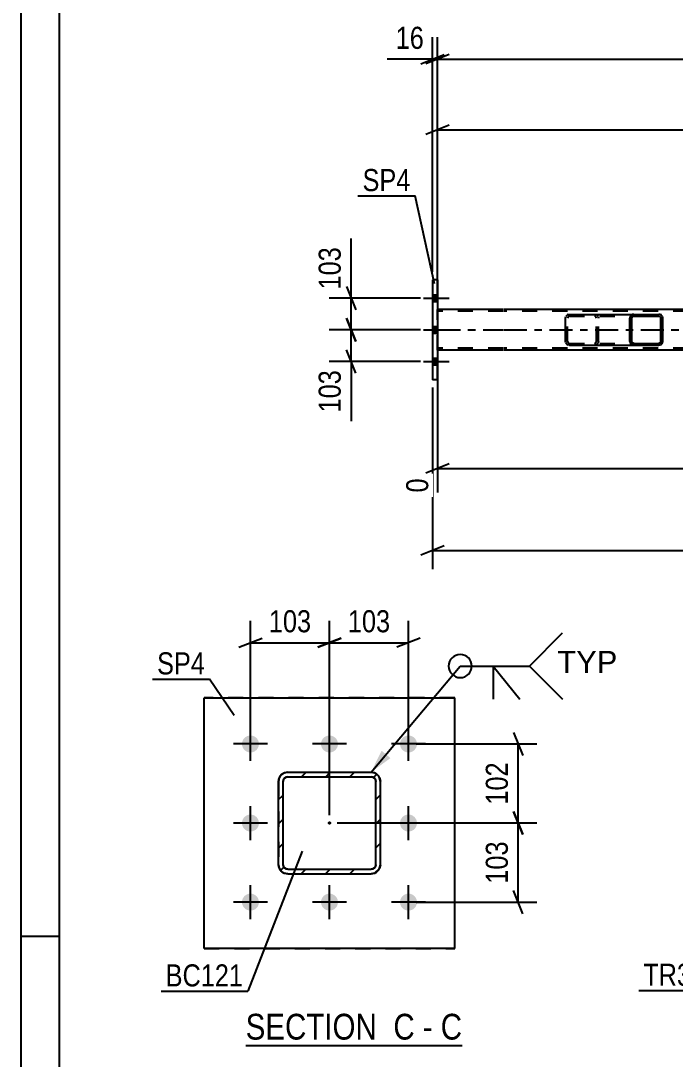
# Model space of a CAD drawing. Header units: millimetres. Extents: x 0 to 841, y 0 to 594.
# Drawn here: x 0 to 84.9, y 133.1 to 267.7 of the extents above; entities that cross this region are included whole.
import ezdxf

# ---------------------------------------------------------------- set-up
doc = ezdxf.new("R2010")
doc.units = ezdxf.units.MM
doc.linetypes.add('DXK_LINE_DOT2', pattern=[3.9198, 1.9599, -1.9599])
doc.linetypes.add('DXK_LINE_DOT3', pattern=[5.9187, 2.979, -0.9799, 0.9799, -0.9799])
doc.styles.add('Arial', font='ARIAL.TTF', dxfattribs={"height": 0.2})
doc.styles.add('Arial Narrow', font='ARIALN.TTF', dxfattribs={"height": 0.2})

# ---------------------------------------------------------------- blocks, each defined once
blk = doc.blocks.new('Unknown-404166606-1135')
at = {"color": 5, "linetype": 'Continuous'}
for p, q in [((0, 594), (0, 0)), ((5, 589), (5, 5)), ((5, 149), (0, 149))]:
    blk.add_line(p, q, dxfattribs=at)
blk = doc.blocks.new('Unknown-404166606-13 - 5761')
at = {"color": 6, "linetype": 'Continuous'}
blk.add_line((29.18, 134.87), (57.25, 134.87), dxfattribs=at)
at = {"color": 0, "linetype": 'Continuous'}
for points in [[(47.29, 135.62), (47.29, 139.12), (29.18, 139.12), (29.18, 135.62)], [(51.11, 135.62), (51.11, 139.12), (48.34, 139.12), (48.34, 135.62)], [(53.43, 135.62), (53.43, 139.12), (52.16, 139.12), (52.16, 135.62)], [(57.25, 135.62), (57.25, 139.12), (54.48, 139.12), (54.48, 135.62)]]:
    blk.add_wipeout(points, dxfattribs=at)
at = {"color": 7, "linetype": 'Continuous', "style": 'Arial Narrow'}
for s, p in [('SECTION ', (29.18, 135.62)), ('C', (48.34, 135.62)), ('C', (54.48, 135.62)), ('-', (52.16, 135.62))]:
    blk.add_text(s, height=3.34, dxfattribs=at).set_placement(p)
blk = doc.blocks.new('Bolt-404166606-3671 - 3614')
at = {"linetype": 'Continuous'}
for points in [[(54.06, 231.29), (54.06, 232.17), (53.42, 232.17), (53.42, 231.29)], [(54.06, 231.29), (54.06, 232.17), (53.42, 232.17), (53.42, 231.29)], [(54.06, 231.29), (54.06, 232.17), (53.42, 232.17), (53.42, 231.29)], [(54.06, 227.19), (54.06, 228.07), (53.42, 228.07), (53.42, 227.19)], [(54.06, 227.19), (54.06, 228.07), (53.42, 228.07), (53.42, 227.19)], [(54.06, 223.09), (54.06, 223.97), (53.42, 223.97), (53.42, 223.09)], [(54.06, 223.09), (54.06, 223.97), (53.42, 223.97), (53.42, 223.09)], [(54.06, 223.09), (54.06, 223.97), (53.42, 223.97), (53.42, 223.09)]]:
    blk.add_hatch(color=1, dxfattribs=at).paths.add_polyline_path(points)
at = {"color": 1, "linetype": 'Continuous'}
for p, q in [((52.26, 231.73), (55.58, 231.73)), ((52.26, 231.73), (55.58, 231.73)), ((52.26, 231.73), (55.58, 231.73)), ((53.42, 232.17), (54.06, 232.17)), ((53.42, 232.17), (54.06, 232.17)), ((53.42, 232.17), (54.06, 232.17)), ((53.42, 231.29), (54.06, 231.29)), ((53.42, 231.29), (54.06, 231.29)), ((53.42, 231.29), (54.06, 231.29)), ((52.26, 227.63), (55.58, 227.63)), ((52.26, 227.63), (55.58, 227.63)), ((53.42, 228.07), (54.06, 228.07)), ((53.42, 228.07), (54.06, 228.07)), ((53.42, 227.19), (54.06, 227.19)), ((53.42, 227.19), (54.06, 227.19)), ((52.26, 223.53), (55.58, 223.53)), ((52.26, 223.53), (55.58, 223.53)), ((52.26, 223.53), (55.58, 223.53)), ((53.42, 223.97), (54.06, 223.97)), ((53.42, 223.97), (54.06, 223.97)), ((53.42, 223.97), (54.06, 223.97)), ((53.42, 223.09), (54.06, 223.09)), ((53.42, 223.09), (54.06, 223.09)), ((53.42, 223.09), (54.06, 223.09))]:
    blk.add_line(p, q, dxfattribs=at)
blk = doc.blocks.new('Part-404166606-3677 - 3614')
at = {"color": 2, "linetype": 'Continuous'}
for p, q in [((62.58, 230.27), (54.06, 230.27)), ((153.92, 230.27), (62.68, 230.27)), ((62.58, 224.99), (54.06, 224.99)), ((153.92, 224.99), (62.68, 224.99))]:
    blk.add_line(p, q, dxfattribs=at)
at = {"color": 7, "linetype": 'DXK_LINE_DOT2'}
for p, q in [((54.06, 224.99), (54.06, 230.27)), ((62.58, 230.03), (54.06, 230.03)), ((721.6, 230.03), (62.68, 230.03)), ((62.58, 225.23), (54.06, 225.23)), ((721.6, 225.23), (62.68, 225.23))]:
    blk.add_line(p, q, dxfattribs=at)
at = {"color": 7, "linetype": 'DXK_LINE_DOT3'}
for p, q in [((54.06, 227.63), (62.58, 227.63)), ((62.68, 227.63), (721.6, 227.63))]:
    blk.add_line(p, q, dxfattribs=at)
blk = doc.blocks.new('Part-404166606-3788 - 3614')
at = {"linetype": 'Continuous'}
h = blk.add_hatch(dxfattribs=at)
h.set_pattern_fill('', scale=0.7, style=0, pattern_type=0)
h.set_pattern_definition([(45, (83.2485, 229.3374), (-1.57154, 1.57154), [])])
h.paths.add_polyline_path([(83.29, 229.15), (83.25, 229.34), (83.14, 229.49), (82.97, 229.6), (82.78, 229.63), (79.54, 229.63), (79.35, 229.6), (79.18, 229.49), (79.07, 229.34), (79.03, 229.15), (79.03, 226.11), (79.07, 225.93), (79.18, 225.77), (79.35, 225.67), (79.54, 225.63), (82.78, 225.63), (82.97, 225.67), (83.14, 225.77), (83.25, 225.93), (83.29, 226.11)])
h.paths.add_polyline_path([(83.01, 226.02), (82.96, 225.94), (82.87, 225.89), (82.78, 225.87), (79.54, 225.87), (79.44, 225.89), (79.36, 225.94), (79.31, 226.02), (79.29, 226.11), (79.29, 229.15), (79.31, 229.25), (79.36, 229.32), (79.44, 229.38), (79.54, 229.39), (82.78, 229.39), (82.87, 229.38), (82.96, 229.32), (83.01, 229.25), (83.03, 229.15), (83.03, 226.11)])
at = {"color": 2, "linetype": 'Continuous'}
for p, q in [((70.68, 229.15), (70.72, 229.34)), ((70.68, 226.11), (70.68, 229.15)), ((71, 229.6), (71.19, 229.63)), ((71.19, 229.63), (79.54, 229.63)), ((79.07, 229.34), (79.03, 229.15)), ((79.03, 226.11), (79.03, 229.15)), ((79.29, 229.15), (79.31, 229.25)), ((79.29, 226.11), (79.29, 229.15)), ((79.31, 229.25), (79.36, 229.32)), ((79.54, 229.63), (79.35, 229.6)), ((79.36, 229.32), (79.44, 229.38)), ((79.44, 229.38), (79.54, 229.39)), ((79.54, 229.63), (82.78, 229.63)), ((79.54, 229.39), (82.78, 229.39)), ((82.97, 229.6), (82.78, 229.63)), ((82.78, 229.39), (82.87, 229.38)), ((82.87, 229.38), (82.96, 229.32)), ((82.96, 229.32), (83.01, 229.25)), ((83.01, 229.25), (83.03, 229.15)), ((83.03, 226.11), (83.03, 229.15)), ((83.29, 229.15), (83.25, 229.34)), ((83.29, 226.11), (83.29, 229.15)), ((70.72, 225.93), (70.68, 226.11)), ((71.19, 225.63), (71, 225.67)), ((71.19, 225.63), (79.54, 225.63)), ((79.03, 226.11), (79.07, 225.93)), ((79.31, 226.02), (79.29, 226.11)), ((79.36, 225.94), (79.31, 226.02)), ((79.35, 225.67), (79.54, 225.63)), ((79.44, 225.89), (79.36, 225.94)), ((79.54, 225.87), (79.44, 225.89)), ((79.54, 225.87), (82.78, 225.87)), ((79.54, 225.63), (82.78, 225.63)), ((82.87, 225.89), (82.78, 225.87)), ((82.78, 225.63), (82.97, 225.67)), ((82.96, 225.94), (82.87, 225.89)), ((83.01, 226.02), (82.96, 225.94)), ((83.03, 226.11), (83.01, 226.02)), ((83.25, 225.93), (83.29, 226.11))]:
    blk.add_line(p, q, dxfattribs=at)
at = {"color": 7, "linetype": 'DXK_LINE_DOT2'}
for p, q in [((70.96, 229.25), (70.94, 229.15)), ((70.94, 226.11), (70.94, 229.15)), ((71.01, 229.32), (70.96, 229.25)), ((71.09, 229.38), (71.01, 229.32)), ((71.19, 229.39), (71.09, 229.38)), ((71.19, 229.39), (82.78, 229.39)), ((74.43, 229.63), (74.62, 229.6)), ((74.53, 229.38), (74.43, 229.39)), ((74.61, 229.32), (74.53, 229.38)), ((74.66, 229.25), (74.61, 229.32)), ((74.68, 229.15), (74.66, 229.25)), ((74.68, 226.11), (74.68, 229.15)), ((74.9, 229.34), (74.94, 229.15)), ((74.94, 226.11), (74.94, 229.15)), ((79.54, 229.63), (82.78, 229.63)), ((70.94, 226.11), (70.96, 226.02)), ((70.96, 226.02), (71.01, 225.94)), ((71.01, 225.94), (71.09, 225.89)), ((71.09, 225.89), (71.19, 225.87)), ((71.19, 225.87), (82.78, 225.87)), ((74.43, 225.87), (74.53, 225.89)), ((74.62, 225.67), (74.43, 225.63)), ((74.53, 225.89), (74.61, 225.94)), ((74.61, 225.94), (74.66, 226.02)), ((74.66, 226.02), (74.68, 226.11)), ((74.94, 226.11), (74.9, 225.93)), ((79.54, 225.63), (82.78, 225.63))]:
    blk.add_line(p, q, dxfattribs=at)
at = {"color": 2, "linetype": 'Continuous'}
for centre, start, end in [((71.17, 229.13), 110.7583, 155.68), ((79.52, 229.13), 110.7583, 155.68), ((82.8, 229.13), 24.32, 69.2417), ((71.17, 226.13), 204.32, 249.2417), ((79.52, 226.13), 204.32, 249.2417), ((82.8, 226.13), 290.7583, 335.68)]:
    blk.add_arc(centre, 0.496, start, end, dxfattribs=at)
at = {"color": 7, "linetype": 'DXK_LINE_DOT2'}
for centre, start, end in [((74.45, 229.13), 24.32, 69.2417), ((74.45, 226.13), 290.7583, 335.68)]:
    blk.add_arc(centre, 0.496, start, end, dxfattribs=at)
blk = doc.blocks.new('Part-404166606-3820 - 3614')
at = {"color": 2, "linetype": 'Continuous'}
for p, q in [((54.06, 234.13), (53.42, 234.13)), ((53.42, 234.13), (53.42, 221.13)), ((54.06, 234.13), (54.06, 221.13)), ((54.06, 221.13), (53.42, 221.13))]:
    blk.add_line(p, q, dxfattribs=at)
at = {"color": 7, "linetype": 'DXK_LINE_DOT2'}
for p, q in [((53.42, 234.13), (53.42, 221.13)), ((54.06, 221.13), (54.06, 225.47))]:
    blk.add_line(p, q, dxfattribs=at)
blk = doc.blocks.new('Part-404166606-5875 - 5761')
at = {"linetype": 'Continuous'}
h = blk.add_hatch(dxfattribs=at)
h.set_pattern_fill('', scale=0.7, style=0, pattern_type=0)
h.set_pattern_definition([(45, (45.9124, 157.1848), (-1.57154, 1.57154), [])])
h.paths.add_polyline_path([(45.45, 157.09), (45.91, 157.18), (46.3, 157.44), (46.56, 157.83), (46.65, 158.29), (46.65, 169.09), (46.56, 169.55), (46.3, 169.94), (45.91, 170.2), (45.45, 170.29), (34.65, 170.29), (34.19, 170.2), (33.8, 169.94), (33.54, 169.55), (33.45, 169.09), (33.45, 158.29), (33.54, 157.83), (33.8, 157.44), (34.19, 157.18), (34.65, 157.09)])
h.paths.add_polyline_path([(34.65, 157.69), (34.42, 157.74), (34.23, 157.87), (34.1, 158.06), (34.05, 158.29), (34.05, 169.09), (34.1, 169.32), (34.23, 169.52), (34.42, 169.65), (34.65, 169.69), (45.45, 169.69), (45.68, 169.65), (45.88, 169.52), (46.01, 169.32), (46.05, 169.09), (46.05, 158.29), (46.01, 158.06), (45.88, 157.87), (45.68, 157.74), (45.45, 157.69)])
blk.add_hatch(color=30, dxfattribs=at).paths.add_polyline_path([(40.05, 163.59, -1), (40.05, 163.79, -1)])
at = {"color": 7, "linetype": 'DXK_LINE_DOT2'}
for p, q in [((34.19, 170.2), (34.65, 170.29)), ((34.42, 169.65), (34.23, 169.52)), ((34.65, 169.69), (34.42, 169.65)), ((34.65, 170.29), (45.45, 170.29)), ((34.65, 169.69), (45.45, 169.69)), ((45.45, 170.29), (45.91, 170.2)), ((45.68, 169.65), (45.45, 169.69)), ((45.88, 169.52), (45.68, 169.65)), ((33.45, 169.09), (33.54, 169.55)), ((33.45, 169.09), (33.45, 158.29)), ((34.1, 169.32), (34.05, 169.09)), ((34.05, 158.29), (34.05, 169.09)), ((34.23, 169.52), (34.1, 169.32)), ((46.01, 169.32), (45.88, 169.52)), ((46.05, 169.09), (46.01, 169.32)), ((46.05, 158.29), (46.05, 169.09)), ((46.56, 169.55), (46.65, 169.09)), ((46.65, 158.29), (46.65, 169.09)), ((33.54, 157.83), (33.45, 158.29)), ((34.05, 158.29), (34.1, 158.06)), ((34.1, 158.06), (34.23, 157.87)), ((34.23, 157.87), (34.42, 157.74)), ((34.42, 157.74), (34.65, 157.69)), ((34.65, 157.69), (45.45, 157.69)), ((45.45, 157.69), (45.68, 157.74)), ((45.68, 157.74), (45.88, 157.87)), ((45.88, 157.87), (46.01, 158.06)), ((46.01, 158.06), (46.05, 158.29)), ((46.65, 158.29), (46.56, 157.83)), ((34.65, 157.09), (34.19, 157.18)), ((34.65, 157.09), (45.45, 157.09)), ((45.91, 157.18), (45.45, 157.09))]:
    blk.add_line(p, q, dxfattribs=at)
at = {"color": 2, "linetype": 'Continuous'}
for p, q in [((34.65, 170.29), (34.19, 170.2)), ((34.23, 169.52), (34.42, 169.65)), ((34.42, 169.65), (34.65, 169.69)), ((34.65, 170.29), (34.65, 170.29)), ((34.65, 170.29), (45.45, 170.29)), ((34.65, 169.69), (34.65, 169.69)), ((34.65, 169.69), (45.45, 169.69)), ((45.45, 170.29), (45.45, 170.29)), ((45.91, 170.2), (45.45, 170.29)), ((45.45, 169.69), (45.45, 169.69)), ((45.45, 169.69), (45.68, 169.65)), ((45.68, 169.65), (45.88, 169.52)), ((33.54, 169.55), (33.45, 169.09)), ((33.45, 169.09), (33.45, 169.09)), ((33.45, 158.29), (33.45, 169.09)), ((34.05, 169.09), (34.1, 169.32)), ((34.05, 169.09), (34.05, 169.09)), ((34.05, 158.29), (34.05, 169.09)), ((34.1, 169.32), (34.23, 169.52)), ((45.88, 169.52), (46.01, 169.32)), ((46.01, 169.32), (46.05, 169.09)), ((46.05, 169.09), (46.05, 169.09)), ((46.05, 158.29), (46.05, 169.09)), ((46.65, 169.09), (46.56, 169.55)), ((46.65, 169.09), (46.65, 169.09)), ((46.65, 158.29), (46.65, 169.09)), ((33.45, 158.29), (33.45, 158.29)), ((33.45, 158.29), (33.54, 157.83)), ((34.05, 158.29), (34.05, 158.29)), ((34.1, 158.06), (34.05, 158.29)), ((34.23, 157.87), (34.1, 158.06)), ((34.42, 157.74), (34.23, 157.87)), ((34.65, 157.69), (34.42, 157.74)), ((34.65, 157.69), (34.65, 157.69)), ((34.65, 157.69), (45.45, 157.69)), ((45.68, 157.74), (45.45, 157.69)), ((45.45, 157.69), (45.45, 157.69)), ((45.88, 157.87), (45.68, 157.74)), ((46.01, 158.06), (45.88, 157.87)), ((46.05, 158.29), (46.01, 158.06)), ((46.05, 158.29), (46.05, 158.29)), ((46.56, 157.83), (46.65, 158.29)), ((46.65, 158.29), (46.65, 158.29)), ((34.19, 157.18), (34.65, 157.09)), ((34.65, 157.09), (34.65, 157.09)), ((34.65, 157.09), (45.45, 157.09)), ((45.45, 157.09), (45.91, 157.18)), ((45.45, 157.09), (45.45, 157.09))]:
    blk.add_line(p, q, dxfattribs=at)
at = {"color": 7, "linetype": 'DXK_LINE_DOT3'}
blk.add_line((40.05, 163.69), (40.05, 163.69), dxfattribs=at)
at = {"color": 30, "linetype": 'DXK_LINE_DOT3'}
blk.add_line((40.05, 163.69), (40.05, 163.69), dxfattribs=at)
at = {"color": 30, "linetype": 'Continuous'}
blk.add_circle((40.05, 163.69), 0.1, dxfattribs=at)
at = {"color": 7, "linetype": 'DXK_LINE_DOT2'}
for centre, start, end in [((34.65, 169.09), 112.5, 157.5), ((45.45, 169.09), 22.5, 67.5), ((34.65, 158.29), 202.5, 247.5), ((45.45, 158.29), 292.5, 337.5)]:
    blk.add_arc(centre, 1.2, start, end, dxfattribs=at)
at = {"color": 2, "linetype": 'Continuous'}
for centre, start, end in [((34.65, 169.09), 112.5, 157.5), ((45.45, 169.09), 22.5, 67.5), ((34.65, 158.29), 202.5, 247.5), ((45.45, 158.29), 292.5, 337.5)]:
    blk.add_arc(centre, 1.2, start, end, dxfattribs=at)
blk = doc.blocks.new('Bolt-404166606-5779 - 5761')
at = {"linetype": 'Continuous'}
for points in [[(29.8, 172.84, -1), (29.8, 175.04, -1)], [(40.05, 172.84, -1), (40.05, 175.04, -1)], [(50.3, 172.84, -1), (50.3, 175.04, -1)], [(29.8, 162.59, -1), (29.8, 164.79, -1)], [(50.3, 162.59, -1), (50.3, 164.79, -1)], [(29.8, 152.34, -1), (29.8, 154.54, -1)], [(40.05, 152.34, -1), (40.05, 154.54, -1)], [(50.3, 152.34, -1), (50.3, 154.54, -1)]]:
    blk.add_hatch(color=1, dxfattribs=at).paths.add_polyline_path(points)
at = {"color": 1, "linetype": 'Continuous'}
for p, q in [((29.8, 171.74), (29.8, 176.14)), ((40.05, 171.74), (40.05, 176.14)), ((50.3, 171.74), (50.3, 176.14)), ((32, 173.94), (27.6, 173.94)), ((42.25, 173.94), (37.85, 173.94)), ((52.5, 173.94), (48.1, 173.94)), ((29.8, 161.49), (29.8, 165.89)), ((50.3, 161.49), (50.3, 165.89)), ((32, 163.69), (27.6, 163.69)), ((52.5, 163.69), (48.1, 163.69)), ((29.8, 151.24), (29.8, 155.64)), ((40.05, 151.24), (40.05, 155.64)), ((50.3, 151.24), (50.3, 155.64)), ((32, 153.44), (27.6, 153.44)), ((42.25, 153.44), (37.85, 153.44)), ((52.5, 153.44), (48.1, 153.44))]:
    blk.add_line(p, q, dxfattribs=at)
blk = doc.blocks.new('Part-404166606-5801 - 5761')
at = {"color": 2, "linetype": 'Continuous'}
for p, q in [((23.8, 179.94), (56.3, 179.94)), ((23.8, 147.44), (23.8, 179.94)), ((56.3, 147.44), (56.3, 179.94)), ((56.3, 147.44), (23.8, 147.44))]:
    blk.add_line(p, q, dxfattribs=at)
at = {"color": 7, "linetype": 'DXK_LINE_DOT2'}
for p, q in [((56.3, 179.94), (23.8, 179.94)), ((23.8, 147.44), (56.3, 147.44))]:
    blk.add_line(p, q, dxfattribs=at)
blk = doc.blocks.new('StraightDimension-404166606-37368 - 3614')
at = {"color": 7, "linetype": 'Continuous'}
for p, q in [((42.86, 231.73), (42.86, 239.47)), ((42.86, 231.73), (42.86, 239.47)), ((42.26, 233.23), (43.46, 230.23)), ((51.86, 231.73), (40.01, 231.73)), ((42.86, 227.63), (42.86, 231.73)), ((43.46, 226.13), (42.26, 229.13)), ((51.86, 227.63), (40.01, 227.63))]:
    blk.add_line(p, q, dxfattribs=at)
at = {"color": 0}
blk.add_wipeout([(42.11, 238.94), (37.91, 238.94), (37.91, 232.26), (42.11, 232.26)], dxfattribs=at)
at = {"color": 3, "style": 'Arial Narrow'}
blk.add_text('103', height=2.863, rotation=90.0002, dxfattribs=at).set_placement((41.51, 232.86))
blk = doc.blocks.new('StraightDimension-404166606-19207 - 3614')
at = {"color": 7, "linetype": 'Continuous'}
for p, q in [((53.42, 220.13), (53.42, 196.62)), ((54.92, 199.62), (51.92, 198.42)), ((53.42, 199.02), (730.86, 199.02))]:
    blk.add_line(p, q, dxfattribs=at)
blk = doc.blocks.new('StraightDimension-404166606-14227 - 3614')
at = {"color": 7, "linetype": 'Continuous'}
for p, q in [((54.06, 223.99), (54.06, 206.54)), ((154.72, 215.59), (154.72, 201.05)), ((55.56, 210.26), (52.56, 209.06)), ((153.22, 209.06), (156.22, 210.26)), ((54.06, 209.66), (154.72, 209.66))]:
    blk.add_line(p, q, dxfattribs=at)
at = {"color": 0}
blk.add_wipeout([(108.65, 210.41), (108.65, 214.61), (100.13, 214.61), (100.13, 210.41)], dxfattribs=at)
at = {"color": 3, "style": 'Arial Narrow'}
blk.add_text('3254', height=2.863, dxfattribs=at).set_placement((100.73, 211.01))
at = {"color": 0, "linetype": 'Continuous'}
for points in [[(53.46, 208.96), (49.26, 208.96), (49.26, 205.94), (53.46, 205.94)], [(154.12, 208.96), (149.92, 208.96), (149.92, 200.45), (154.12, 200.45)]]:
    blk.add_wipeout(points, dxfattribs=at)
at = {"color": 3, "linetype": 'Continuous', "style": 'Arial Narrow'}
for s, height, p in [('0', 2.86, (52.86, 206.54)), ('3254', 2.863, (153.52, 201.05))]:
    blk.add_text(s, height=height, rotation=90.0002, dxfattribs=at).set_placement(p)
blk = doc.blocks.new('StraightDimension-404166606-14250 - 3614')
at = {"color": 7, "linetype": 'Continuous'}
for p, q in [((54.06, 231.27), (54.06, 256.41)), ((154.72, 239.67), (154.72, 256.41)), ((55.56, 254.16), (52.56, 252.96)), ((54.06, 253.56), (154.72, 253.56)), ((153.22, 252.96), (156.22, 254.16))]:
    blk.add_line(p, q, dxfattribs=at)
at = {"color": 0}
blk.add_wipeout([(108.65, 254.31), (108.65, 258.51), (100.13, 258.51), (100.13, 254.31)], dxfattribs=at)
at = {"color": 3, "style": 'Arial Narrow'}
blk.add_text('3254', height=2.863, dxfattribs=at).set_placement((100.73, 254.91))
blk = doc.blocks.new('StraightDimension-404166606-19240 - 3614')
at = {"color": 7, "linetype": 'Continuous'}
for p, q in [((54.06, 235.13), (54.06, 265.55)), ((55.56, 263.3), (52.56, 262.1)), ((54.06, 262.7), (730.22, 262.7))]:
    blk.add_line(p, q, dxfattribs=at)
blk = doc.blocks.new('StraightDimension-404166606-19241 - 3614')
at = {"color": 7, "linetype": 'Continuous'}
for p, q in [((53.42, 235.13), (53.42, 265.55)), ((54.06, 235.13), (54.06, 265.55)), ((53.42, 262.7), (47.52, 262.7)), ((53.42, 262.7), (47.52, 262.7)), ((51.92, 262.1), (54.92, 263.3)), ((55.56, 263.3), (52.56, 262.1)), ((53.42, 262.7), (54.06, 262.7))]:
    blk.add_line(p, q, dxfattribs=at)
at = {"color": 0}
blk.add_wipeout([(52.9, 263.45), (52.9, 267.65), (48.04, 267.65), (48.04, 263.45)], dxfattribs=at)
at = {"color": 3, "style": 'Arial Narrow'}
blk.add_text('16', height=2.863, dxfattribs=at).set_placement((48.64, 264.05))
blk = doc.blocks.new('StraightDimension-404166606-37369 - 3614')
at = {"color": 7, "linetype": 'Continuous'}
for p, q in [((42.26, 229.13), (43.46, 226.13)), ((51.86, 227.63), (40.01, 227.63)), ((42.86, 223.53), (42.86, 227.63)), ((43.46, 222.03), (42.26, 225.03)), ((51.86, 223.53), (40.01, 223.53)), ((42.86, 223.53), (42.86, 215.8)), ((42.86, 223.53), (42.86, 215.8))]:
    blk.add_line(p, q, dxfattribs=at)
at = {"color": 0}
blk.add_wipeout([(42.11, 223.01), (37.91, 223.01), (37.91, 216.32), (42.11, 216.32)], dxfattribs=at)
at = {"color": 3, "style": 'Arial Narrow'}
blk.add_text('103', height=2.863, rotation=90.0002, dxfattribs=at).set_placement((41.51, 216.92))
blk = doc.blocks.new('StraightDimension-404166606-37493 - 5761')
at = {"color": 7, "linetype": 'Continuous'}
for p, q in [((63.94, 175.44), (65.14, 172.44)), ((51.3, 173.94), (66.94, 173.94)), ((64.54, 163.7), (64.54, 173.94)), ((65.14, 162.2), (63.94, 165.2)), ((41.05, 163.7), (66.94, 163.7))]:
    blk.add_line(p, q, dxfattribs=at)
at = {"color": 0}
blk.add_wipeout([(63.79, 172.16), (59.59, 172.16), (59.59, 165.48), (63.79, 165.48)], dxfattribs=at)
at = {"color": 3, "style": 'Arial Narrow'}
blk.add_text('102', height=2.863, rotation=90.0002, dxfattribs=at).set_placement((63.19, 166.08))
blk = doc.blocks.new('StraightDimension-404166606-37494 - 5761')
at = {"color": 7, "linetype": 'Continuous'}
for p, q in [((63.94, 165.2), (65.14, 162.2)), ((41.05, 163.7), (66.94, 163.7)), ((64.54, 153.44), (64.54, 163.7)), ((65.14, 151.94), (63.94, 154.94)), ((51.3, 153.44), (66.94, 153.44))]:
    blk.add_line(p, q, dxfattribs=at)
at = {"color": 0}
blk.add_wipeout([(63.79, 161.91), (59.59, 161.91), (59.59, 155.23), (63.79, 155.23)], dxfattribs=at)
at = {"color": 3, "style": 'Arial Narrow'}
blk.add_text('103', height=2.863, rotation=90.0002, dxfattribs=at).set_placement((63.19, 155.83))
blk = doc.blocks.new('StraightDimension-404166606-37520 - 5761')
at = {"color": 7, "linetype": 'Continuous'}
for p, q in [((40.05, 164.69), (40.05, 189.92)), ((50.3, 174.94), (50.3, 189.92)), ((38.55, 186.47), (41.55, 187.67)), ((51.8, 187.67), (48.8, 186.47)), ((40.05, 187.07), (50.3, 187.07))]:
    blk.add_line(p, q, dxfattribs=at)
at = {"color": 0}
blk.add_wipeout([(48.52, 187.82), (48.52, 192.02), (41.84, 192.02), (41.84, 187.82)], dxfattribs=at)
at = {"color": 3, "style": 'Arial Narrow'}
blk.add_text('103', height=2.863, dxfattribs=at).set_placement((42.44, 188.42))
blk = doc.blocks.new('StraightDimension-404166606-37521 - 5761')
at = {"color": 7, "linetype": 'Continuous'}
for p, q in [((29.8, 174.94), (29.8, 189.92)), ((40.05, 164.69), (40.05, 189.92)), ((28.3, 186.47), (31.3, 187.67)), ((41.55, 187.67), (38.55, 186.47)), ((29.8, 187.07), (40.05, 187.07))]:
    blk.add_line(p, q, dxfattribs=at)
at = {"color": 0}
blk.add_wipeout([(38.27, 187.82), (38.27, 192.02), (31.59, 192.02), (31.59, 187.82)], dxfattribs=at)
at = {"color": 3, "style": 'Arial Narrow'}
blk.add_text('103', height=2.863, dxfattribs=at).set_placement((32.19, 188.42))
blk = doc.blocks.new('Mark-404166606-3816 - 3614')
at = {"color": 0}
blk.add_wipeout([(50.55, 245.61), (50.55, 248.61), (44.34, 248.61), (44.34, 245.61)], dxfattribs=at)
blk.add_wipeout([(50.55, 245.61), (50.55, 248.61), (44.34, 248.61), (44.34, 245.61)], dxfattribs=at)
at = {"color": 30, "linetype": 'Continuous'}
for p in [(43.74, 245.01), (53.69, 233.57)]:
    blk.add_line(p, (51.15, 245.01), dxfattribs=at)
at = {"color": 3, "style": 'Arial Narrow'}
blk.add_text('SP4', height=2.863, dxfattribs=at).set_placement((44.34, 245.61))
blk = doc.blocks.new('Mark-404166606-5871 - 5761')
at = {"color": 0}
blk.add_wipeout([(28.85, 142.51), (28.85, 145.51), (18.8, 145.51), (18.8, 142.51)], dxfattribs=at)
blk.add_wipeout([(28.85, 142.51), (28.85, 145.51), (18.8, 145.51), (18.8, 142.51)], dxfattribs=at)
at = {"color": 30, "linetype": 'Continuous'}
for p in [(36.51, 160.06), (18.2, 141.91)]:
    blk.add_line(p, (29.45, 141.91), dxfattribs=at)
at = {"color": 3, "style": 'Arial Narrow'}
blk.add_text('BC121', height=2.863, dxfattribs=at).set_placement((18.8, 142.51))
blk = doc.blocks.new('Mark-404166606-5797 - 5761')
at = {"color": 0}
blk.add_wipeout([(23.9, 182.96), (23.9, 185.96), (17.69, 185.96), (17.69, 182.96)], dxfattribs=at)
blk.add_wipeout([(23.9, 182.96), (23.9, 185.96), (17.69, 185.96), (17.69, 182.96)], dxfattribs=at)
at = {"color": 30, "linetype": 'Continuous'}
for p in [(17.09, 182.36), (27.68, 177.65)]:
    blk.add_line(p, (24.5, 182.36), dxfattribs=at)
at = {"color": 3, "style": 'Arial Narrow'}
blk.add_text('SP4', height=2.863, dxfattribs=at).set_placement((17.69, 182.96))
blk = doc.blocks.new('WeldMark-404166606-19275 - 5761')
at = {"linetype": 'Continuous'}
blk.add_hatch(color=30, dxfattribs=at).paths.add_polyline_path([(47.96, 172.11), (45.45, 170.29), (46.81, 173.07)])
at = {"color": 30, "linetype": 'Continuous'}
for p, q in [((45.45, 170.29), (57.01, 184.04)), ((57.01, 184.04), (66.01, 184.04))]:
    blk.add_line(p, q, dxfattribs=at)
at = {"color": 3, "linetype": 'Continuous'}
for q in [(64.73, 179.76), (61.3, 179.76)]:
    blk.add_line((61.3, 184.04), q, dxfattribs=at)
for start, end in [(90, 270), (270, 90)]:
    blk.add_arc((57.01, 184.04), 1.5, start, end, dxfattribs=at)
at = {"color": 0, "linetype": 'Continuous'}
blk.add_wipeout([(77.39, 183.14), (77.39, 186.14), (69.61, 186.14), (69.61, 183.14)], dxfattribs=at)
blk.add_wipeout([(77.39, 183.14), (77.39, 186.14), (69.61, 186.14), (69.61, 183.14)], dxfattribs=at)
at = {"color": 3, "linetype": 'Continuous'}
for q in [(70.3, 188.33), (70.3, 179.76)]:
    blk.add_line((66.01, 184.04), q, dxfattribs=at)
at = {"color": 3, "linetype": 'Continuous', "style": 'Arial'}
blk.add_text('TYP', height=2.865, dxfattribs=at).set_placement((69.61, 183.14))
blk = doc.blocks.new('Mark-404166606-6053 - 5936')
at = {"color": 0}
blk.add_wipeout([(88.79, 142.59), (88.79, 145.59), (80.76, 145.59), (80.76, 142.59)], dxfattribs=at)
blk.add_wipeout([(88.79, 142.59), (88.79, 145.59), (80.76, 145.59), (80.76, 142.59)], dxfattribs=at)
at = {"color": 30, "linetype": 'Continuous'}
for p in [(106.81, 162.95), (80.16, 141.99)]:
    blk.add_line(p, (89.39, 141.99), dxfattribs=at)
at = {"color": 3, "style": 'Arial Narrow'}
blk.add_text('TR32', height=2.863, dxfattribs=at).set_placement((80.76, 142.59))

msp = doc.modelspace()

# ---------------------------------------------------------------- block references
for name in ['Unknown-404166606-1135', 'Part-404166606-3820 - 3614', 'Bolt-404166606-3671 - 3614', 'Part-404166606-3677 - 3614', 'Part-404166606-3788 - 3614', 'Part-404166606-5801 - 5761', 'Bolt-404166606-5779 - 5761', 'Part-404166606-5875 - 5761']:
    msp.add_blockref(name, (0, 0))

# ---------------------------------------------------------------- next in the draw order: block references
for name in ['StraightDimension-404166606-14250 - 3614', 'StraightDimension-404166606-37368 - 3614', 'StraightDimension-404166606-19207 - 3614', 'StraightDimension-404166606-37493 - 5761', 'Mark-404166606-6053 - 5936', 'Mark-404166606-5871 - 5761', 'Unknown-404166606-13 - 5761']:
    msp.add_blockref(name, (0, 0))

# ---------------------------------------------------------------- next in the draw order: block references
for name in ['StraightDimension-404166606-19240 - 3614', 'StraightDimension-404166606-14227 - 3614', 'StraightDimension-404166606-37494 - 5761']:
    msp.add_blockref(name, (0, 0))

# ---------------------------------------------------------------- next in the draw order: block references
for name in ['StraightDimension-404166606-19241 - 3614', 'StraightDimension-404166606-37369 - 3614', 'StraightDimension-404166606-37520 - 5761']:
    msp.add_blockref(name, (0, 0))

# ---------------------------------------------------------------- next in the draw order: block references
for name in ['Mark-404166606-3816 - 3614', 'StraightDimension-404166606-37521 - 5761', 'WeldMark-404166606-19275 - 5761']:
    msp.add_blockref(name, (0, 0))

# ---------------------------------------------------------------- next in the draw order: block references
msp.add_blockref('Mark-404166606-5797 - 5761', (0, 0))

doc.saveas('drawing.dxf')
